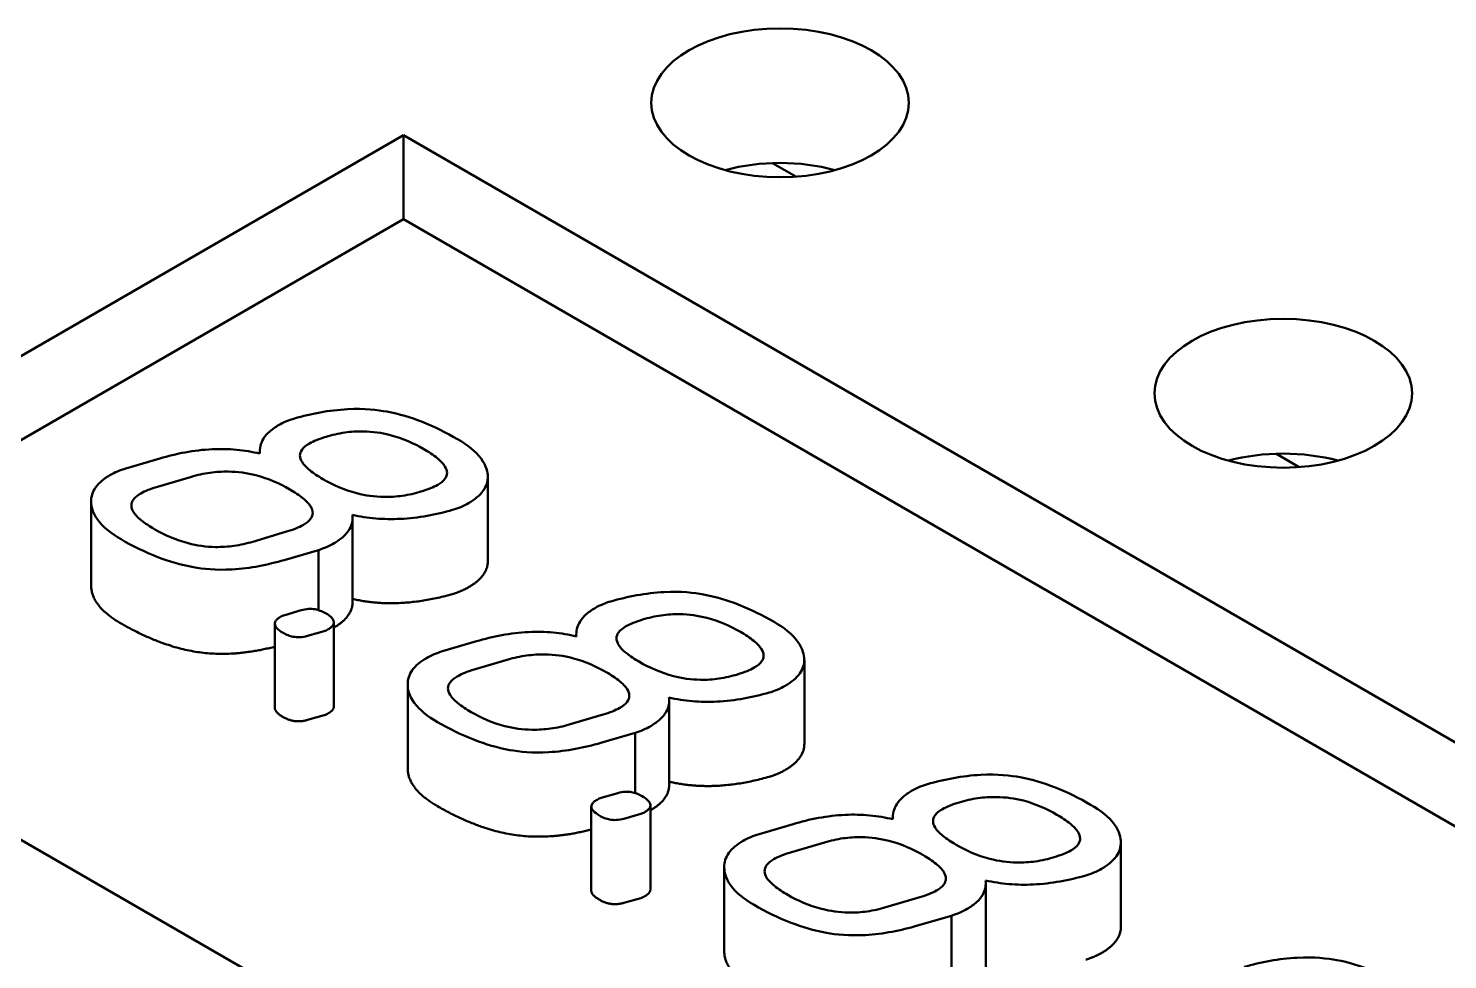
# Model space of a CAD drawing. Header units: millimetres. Extents: x 2121 to 4904, y 892 to 1933.
# Drawn here: x 3242.51 to 3254.91, y 1802.36 to 1810.49 of the extents above; entities that cross this region are included whole.
import ezdxf

# ---------------------------------------------------------------- set-up
doc = ezdxf.new("R2010")
doc.units = ezdxf.units.MM
doc.header["$LTSCALE"] = 1.8
doc.layers.add('외형선(ISO)', color=7, linetype='Continuous', lineweight=50)

msp = doc.modelspace()

# ---------------------------------------------------------------- linework, layer by layer
at = {"layer": '외형선(ISO)'}
for p, q in [((3238.787, 1805.517), (3245.788, 1809.559)), ((3245.788, 1809.559), (3261.698, 1800.373)), ((3245.788, 1809.559), (3245.788, 1808.824)), ((3249.012, 1809.314), (3249.215, 1809.197)), ((3239.424, 1805.15), (3245.788, 1808.824)), ((3245.788, 1808.824), (3261.061, 1800.006)), ((3244.532, 1806.777), (3244.532, 1806.794)), ((3253.407, 1806.777), (3253.61, 1806.659)), ((3243.659, 1806.735), (3243.362, 1806.647)), ((3243.639, 1806.488), (3243.935, 1806.575)), ((3246.524, 1805.839), (3246.524, 1806.573)), ((3243.059, 1805.625), (3243.059, 1806.359)), ((3245.343, 1805.481), (3245.343, 1806.216)), ((3244.766, 1806.096), (3244.47, 1806.008)), ((3244.746, 1805.848), (3245.044, 1805.935)), ((3245.044, 1805.41), (3245.044, 1805.935)), ((3254.697, 1796.332), (3238.787, 1805.517)), ((3244.894, 1805.409), (3244.75, 1805.366)), ((3244.663, 1804.557), (3244.663, 1805.292)), ((3245.179, 1804.568), (3245.179, 1805.303)), ((3244.948, 1805.185), (3245.095, 1805.227)), ((3247.297, 1805.18), (3247.297, 1805.198)), ((3246.424, 1805.138), (3246.128, 1805.051)), ((3246.404, 1804.891), (3246.701, 1804.979)), ((3249.289, 1804.242), (3249.289, 1804.977)), ((3245.824, 1804.028), (3245.824, 1804.763)), ((3248.108, 1803.885), (3248.108, 1804.62)), ((3245.095, 1804.492), (3244.948, 1804.451)), ((3247.531, 1804.499), (3247.235, 1804.411)), ((3247.511, 1804.252), (3247.81, 1804.339)), ((3247.81, 1803.814), (3247.81, 1804.339)), ((3247.659, 1803.813), (3247.515, 1803.77)), ((3247.428, 1802.96), (3247.428, 1803.695)), ((3247.944, 1802.972), (3247.944, 1803.707)), ((3247.713, 1803.589), (3247.86, 1803.631)), ((3249.19, 1803.542), (3248.893, 1803.454)), ((3250.062, 1803.584), (3250.062, 1803.601)), ((3249.169, 1803.295), (3249.466, 1803.382)), ((3252.054, 1802.646), (3252.054, 1803.38)), ((3248.589, 1802.432), (3248.589, 1803.166)), ((3250.873, 1802.288), (3250.873, 1803.023)), ((3247.86, 1802.896), (3247.713, 1802.854)), ((3250.297, 1802.903), (3250, 1802.815)), ((3250.276, 1802.655), (3250.575, 1802.742)), ((3250.575, 1802.217), (3250.575, 1802.742))]:
    msp.add_line(p, q, dxfattribs=at)
for centre in [(3249.077, 1809.841), (3253.472, 1807.304)]:
    msp.add_ellipse(centre, major_axis=(-1.125, 0), ratio=0.57735, dxfattribs=at)
for centre in [(3249.077, 1808.666), (3253.472, 1806.128)]:
    msp.add_ellipse(centre, major_axis=(-1.125, 0), ratio=0.57735, start_param=4.2732, end_param=5.151578, dxfattribs=at)
for points, degree, knots in [([(3246.259, 1806.904), (3246.163, 1806.96), (3246.057, 1807.013), (3245.852, 1807.093), (3245.75, 1807.124), (3245.562, 1807.159), (3245.448, 1807.173), (3245.137, 1807.157), (3244.98, 1807.125), (3244.835, 1807.084)], 3, [-0.2492526, -0.2492526, -0.2492526, -0.2492526, -0.1695753, -0.1695753, -0.1037794, -0.1037794, -0.0540017, -0.0540017, 0, 0, 0, 0]), ([(3244.696, 1807.025), (3244.667, 1807.008), (3244.641, 1806.99), (3244.597, 1806.951), (3244.579, 1806.931), (3244.539, 1806.867), (3244.529, 1806.822), (3244.533, 1806.777)], 3, [-0.05306697, -0.05306697, -0.05306697, -0.05306697, -0.03943906, -0.03943906, -0.02626191, -0.02626191, 0, 0, 0, 0]), ([(3244.835, 1807.084), (3244.81, 1807.077), (3244.787, 1807.069), (3244.74, 1807.049), (3244.717, 1807.037), (3244.696, 1807.025)], 3, [-0.01923036, -0.01923036, -0.01923036, -0.01923036, -0.01013747, -0.01013747, 0, 0, 0, 0]), ([(3244.965, 1806.866), (3244.984, 1806.876), (3245.005, 1806.886), (3245.054, 1806.906), (3245.083, 1806.916), (3245.111, 1806.924)], 3, [-0.01971232, -0.01971232, -0.01971232, -0.01971232, -0.0107891, -0.0107891, 0, 0, 0, 0]), ([(3245.111, 1806.924), (3245.163, 1806.94), (3245.218, 1806.953), (3245.327, 1806.969), (3245.381, 1806.972), (3245.518, 1806.97), (3245.596, 1806.959), (3245.781, 1806.911), (3245.879, 1806.866), (3245.964, 1806.817)], 3, [-0.1051104, -0.1051104, -0.1051104, -0.1051104, -0.0856042, -0.0856042, -0.0673949, -0.0673949, -0.040092, -0.040092, 0, 0, 0, 0]), ([(3246.356, 1806.345), (3246.41, 1806.377), (3246.455, 1806.413), (3246.512, 1806.493), (3246.524, 1806.534), (3246.523, 1806.613), (3246.513, 1806.669), (3246.418, 1806.798), (3246.345, 1806.854), (3246.259, 1806.904)], 3, [-0.1759804, -0.1759804, -0.1759804, -0.1759804, -0.1269658, -0.1269658, -0.0809876, -0.0809876, -0.0404742, -0.0404742, 0, 0, 0, 0]), ([(3244.533, 1806.777), (3244.467, 1806.793), (3244.399, 1806.804), (3244.258, 1806.818), (3244.187, 1806.819), (3243.956, 1806.808), (3243.802, 1806.777), (3243.659, 1806.735)], 3, [-0.100957, -0.100957, -0.100957, -0.100957, -0.0772493, -0.0772493, -0.0533747, -0.0533747, 0, 0, 0, 0]), ([(3245.083, 1806.555), (3245.042, 1806.579), (3245.002, 1806.605), (3244.941, 1806.655), (3244.917, 1806.679), (3244.89, 1806.723), (3244.883, 1806.742), (3244.883, 1806.779), (3244.889, 1806.796), (3244.916, 1806.833), (3244.938, 1806.85), (3244.965, 1806.866)], 3, [-0.06908407, -0.06908407, -0.06908407, -0.06908407, -0.0495896, -0.0495896, -0.03407812, -0.03407812, -0.02283564, -0.02283564, -0.01249575, -0.01249575, 0, 0, 0, 0]), ([(3245.964, 1806.817), (3246.006, 1806.793), (3246.048, 1806.766), (3246.109, 1806.716), (3246.134, 1806.691), (3246.161, 1806.647), (3246.168, 1806.628), (3246.168, 1806.591), (3246.162, 1806.573), (3246.135, 1806.537), (3246.113, 1806.52), (3246.087, 1806.505)], 3, [-0.06957685, -0.06957685, -0.06957685, -0.06957685, -0.04972908, -0.04972908, -0.03398166, -0.03398166, -0.02271437, -0.02271437, -0.01241075, -0.01241075, 0, 0, 0, 0]), ([(3243.362, 1806.647), (3243.337, 1806.64), (3243.313, 1806.631), (3243.267, 1806.612), (3243.244, 1806.6), (3243.223, 1806.588)], 3, [-0.01927353, -0.01927353, -0.01927353, -0.01927353, -0.00987909, -0.00987909, 0, 0, 0, 0]), ([(3243.223, 1806.588), (3243.17, 1806.558), (3243.128, 1806.523), (3243.071, 1806.443), (3243.058, 1806.401), (3243.059, 1806.319), (3243.069, 1806.263), (3243.163, 1806.134), (3243.235, 1806.078), (3243.32, 1806.029)], 3, [-0.1709096, -0.1709096, -0.1709096, -0.1709096, -0.125717, -0.125717, -0.0805637, -0.0805637, -0.0399393, -0.0399393, 0, 0, 0, 0]), ([(3243.935, 1806.575), (3243.987, 1806.59), (3244.041, 1806.603), (3244.15, 1806.618), (3244.204, 1806.621), (3244.341, 1806.619), (3244.421, 1806.608), (3244.609, 1806.56), (3244.708, 1806.515), (3244.794, 1806.465)], 3, [-0.1057103, -0.1057103, -0.1057103, -0.1057103, -0.0864105, -0.0864105, -0.0683639, -0.0683639, -0.0405221, -0.0405221, 0, 0, 0, 0]), ([(3245.94, 1806.446), (3245.888, 1806.43), (3245.834, 1806.417), (3245.724, 1806.402), (3245.671, 1806.398), (3245.534, 1806.4), (3245.455, 1806.412), (3245.269, 1806.46), (3245.169, 1806.505), (3245.083, 1806.555)], 3, [-0.105604, -0.105604, -0.105604, -0.105604, -0.0861489, -0.0861489, -0.0679576, -0.0679576, -0.0405215, -0.0405215, 0, 0, 0, 0]), ([(3243.615, 1806.116), (3243.573, 1806.14), (3243.531, 1806.167), (3243.47, 1806.217), (3243.445, 1806.242), (3243.418, 1806.286), (3243.411, 1806.305), (3243.411, 1806.343), (3243.417, 1806.36), (3243.444, 1806.396), (3243.466, 1806.413), (3243.492, 1806.429)], 3, [-0.06957685, -0.06957685, -0.06957685, -0.06957685, -0.04972908, -0.04972908, -0.03398166, -0.03398166, -0.02271437, -0.02271437, -0.01241075, -0.01241075, 0, 0, 0, 0]), ([(3243.492, 1806.429), (3243.512, 1806.44), (3243.534, 1806.451), (3243.583, 1806.47), (3243.611, 1806.479), (3243.639, 1806.488)], 3, [-0.01989755, -0.01989755, -0.01989755, -0.01989755, -0.01044879, -0.01044879, 0, 0, 0, 0]), ([(3244.794, 1806.465), (3244.835, 1806.441), (3244.876, 1806.415), (3244.936, 1806.365), (3244.961, 1806.341), (3244.988, 1806.298), (3244.995, 1806.278), (3244.994, 1806.241), (3244.988, 1806.224), (3244.962, 1806.187), (3244.939, 1806.17), (3244.913, 1806.155)], 3, [-0.06908407, -0.06908407, -0.06908407, -0.06908407, -0.0495896, -0.0495896, -0.03407812, -0.03407812, -0.02283564, -0.02283564, -0.01249575, -0.01249575, 0, 0, 0, 0]), ([(3246.087, 1806.505), (3246.068, 1806.494), (3246.046, 1806.484), (3245.998, 1806.464), (3245.969, 1806.455), (3245.94, 1806.446)], 3, [-0.01971232, -0.01971232, -0.01971232, -0.01971232, -0.0107891, -0.0107891, 0, 0, 0, 0]), ([(3245.341, 1806.243), (3245.407, 1806.228), (3245.475, 1806.217), (3245.616, 1806.205), (3245.688, 1806.204), (3245.919, 1806.215), (3246.073, 1806.245), (3246.217, 1806.286)], 3, [-0.1009025, -0.1009025, -0.1009025, -0.1009025, -0.0772262, -0.0772262, -0.0533057, -0.0533057, 0, 0, 0, 0]), ([(3246.217, 1806.286), (3246.242, 1806.293), (3246.265, 1806.302), (3246.312, 1806.321), (3246.334, 1806.333), (3246.356, 1806.345)], 3, [-0.01925722, -0.01925722, -0.01925722, -0.01925722, -0.01001082, -0.01001082, 0, 0, 0, 0]), ([(3244.913, 1806.155), (3244.893, 1806.143), (3244.871, 1806.133), (3244.822, 1806.113), (3244.794, 1806.104), (3244.766, 1806.096)], 3, [-0.01989755, -0.01989755, -0.01989755, -0.01989755, -0.01044879, -0.01044879, 0, 0, 0, 0]), ([(3245.182, 1805.995), (3245.212, 1806.013), (3245.24, 1806.032), (3245.285, 1806.074), (3245.303, 1806.095), (3245.34, 1806.159), (3245.347, 1806.201), (3245.341, 1806.243)], 3, [-0.05306065, -0.05306065, -0.05306065, -0.05306065, -0.03856375, -0.03856375, -0.02470731, -0.02470731, 0, 0, 0, 0]), ([(3243.32, 1806.029), (3243.418, 1805.972), (3243.527, 1805.918), (3243.738, 1805.836), (3243.842, 1805.805), (3244.036, 1805.77), (3244.148, 1805.758), (3244.45, 1805.775), (3244.604, 1805.807), (3244.746, 1805.848)], 3, [-0.2396282, -0.2396282, -0.2396282, -0.2396282, -0.1637242, -0.1637242, -0.1009864, -0.1009864, -0.0530192, -0.0530192, 0, 0, 0, 0]), ([(3244.47, 1806.008), (3244.418, 1805.993), (3244.363, 1805.98), (3244.254, 1805.965), (3244.201, 1805.961), (3244.063, 1805.963), (3243.984, 1805.975), (3243.798, 1806.023), (3243.7, 1806.067), (3243.615, 1806.116)], 3, [-0.1052151, -0.1052151, -0.1052151, -0.1052151, -0.0858617, -0.0858617, -0.0677944, -0.0677944, -0.0400855, -0.0400855, 0, 0, 0, 0]), ([(3245.044, 1805.935), (3245.069, 1805.943), (3245.093, 1805.951), (3245.139, 1805.972), (3245.161, 1805.983), (3245.182, 1805.995)], 3, [-0.01920575, -0.01920575, -0.01920575, -0.01920575, -0.00986769, -0.00986769, 0, 0, 0, 0]), ([(3243.32, 1805.294), (3243.088, 1805.428), (3243.059, 1805.606), (3243.059, 1805.625)], 2, [0, 0, 0, 1, 1.121739, 1.121739, 1.121739]), ([(3249.024, 1805.308), (3248.928, 1805.363), (3248.823, 1805.416), (3248.617, 1805.496), (3248.515, 1805.528), (3248.327, 1805.562), (3248.213, 1805.576), (3247.903, 1805.56), (3247.745, 1805.529), (3247.6, 1805.487)], 3, [-0.2492526, -0.2492526, -0.2492526, -0.2492526, -0.1695753, -0.1695753, -0.1037794, -0.1037794, -0.0540017, -0.0540017, 0, 0, 0, 0]), ([(3245.106, 1805.384), (3245.092, 1805.392), (3245.077, 1805.399), (3245.046, 1805.41), (3245.031, 1805.415), (3244.996, 1805.421), (3244.978, 1805.422), (3244.936, 1805.42), (3244.914, 1805.415), (3244.894, 1805.409)], 3, [-0.02611737, -0.02611737, -0.02611737, -0.02611737, -0.01964564, -0.01964564, -0.01398276, -0.01398276, -0.0075646, -0.0075646, 0, 0, 0, 0]), ([(3247.461, 1805.429), (3247.432, 1805.412), (3247.406, 1805.394), (3247.362, 1805.355), (3247.345, 1805.334), (3247.304, 1805.27), (3247.294, 1805.226), (3247.298, 1805.18)], 3, [-0.05306697, -0.05306697, -0.05306697, -0.05306697, -0.03943906, -0.03943906, -0.02626191, -0.02626191, 0, 0, 0, 0]), ([(3247.6, 1805.487), (3247.575, 1805.481), (3247.552, 1805.472), (3247.506, 1805.453), (3247.483, 1805.441), (3247.461, 1805.429)], 3, [-0.01923036, -0.01923036, -0.01923036, -0.01923036, -0.01013747, -0.01013747, 0, 0, 0, 0]), ([(3244.663, 1805.091), (3244.312, 1805.001), (3243.683, 1805.085), (3243.32, 1805.294)], 2, [0.104573, 0.104573, 0.104573, 1, 2, 2, 2]), ([(3244.712, 1805.351), (3244.703, 1805.346), (3244.694, 1805.34), (3244.679, 1805.327), (3244.674, 1805.321), (3244.664, 1805.305), (3244.662, 1805.296), (3244.665, 1805.276), (3244.671, 1805.265), (3244.693, 1805.239), (3244.714, 1805.224), (3244.737, 1805.211)], 3, [-0.03089014, -0.03089014, -0.03089014, -0.03089014, -0.0262839, -0.0262839, -0.02217317, -0.02217317, -0.01685765, -0.01685765, -0.01049185, -0.01049185, 0, 0, 0, 0]), ([(3244.75, 1805.366), (3244.743, 1805.365), (3244.737, 1805.363), (3244.725, 1805.358), (3244.718, 1805.355), (3244.712, 1805.351)], 3, [-0.004992203, -0.004992203, -0.004992203, -0.004992203, -0.002805938, -0.002805938, 0, 0, 0, 0]), ([(3245.13, 1805.243), (3245.14, 1805.249), (3245.149, 1805.255), (3245.163, 1805.268), (3245.169, 1805.274), (3245.178, 1805.29), (3245.18, 1805.299), (3245.177, 1805.319), (3245.172, 1805.329), (3245.149, 1805.356), (3245.128, 1805.371), (3245.106, 1805.384)], 3, [-0.03089014, -0.03089014, -0.03089014, -0.03089014, -0.0262839, -0.0262839, -0.02217317, -0.02217317, -0.01685765, -0.01685765, -0.01049185, -0.01049185, 0, 0, 0, 0]), ([(3247.849, 1804.958), (3247.807, 1804.982), (3247.767, 1805.009), (3247.706, 1805.058), (3247.682, 1805.082), (3247.655, 1805.126), (3247.648, 1805.145), (3247.648, 1805.183), (3247.654, 1805.2), (3247.681, 1805.236), (3247.703, 1805.254), (3247.73, 1805.269)], 3, [-0.06908407, -0.06908407, -0.06908407, -0.06908407, -0.0495896, -0.0495896, -0.03407812, -0.03407812, -0.02283564, -0.02283564, -0.01249575, -0.01249575, 0, 0, 0, 0]), ([(3247.73, 1805.269), (3247.749, 1805.28), (3247.771, 1805.29), (3247.819, 1805.309), (3247.848, 1805.319), (3247.876, 1805.328)], 3, [-0.01971232, -0.01971232, -0.01971232, -0.01971232, -0.0107891, -0.0107891, 0, 0, 0, 0]), ([(3247.876, 1805.328), (3247.928, 1805.344), (3247.983, 1805.356), (3248.093, 1805.372), (3248.147, 1805.376), (3248.283, 1805.374), (3248.362, 1805.362), (3248.546, 1805.315), (3248.645, 1805.27), (3248.73, 1805.221)], 3, [-0.1051104, -0.1051104, -0.1051104, -0.1051104, -0.0856042, -0.0856042, -0.0673949, -0.0673949, -0.040092, -0.040092, 0, 0, 0, 0]), ([(3249.121, 1804.749), (3249.176, 1804.78), (3249.22, 1804.816), (3249.277, 1804.897), (3249.289, 1804.937), (3249.288, 1805.016), (3249.278, 1805.072), (3249.183, 1805.201), (3249.11, 1805.258), (3249.024, 1805.308)], 3, [-0.1759804, -0.1759804, -0.1759804, -0.1759804, -0.1269658, -0.1269658, -0.0809876, -0.0809876, -0.0404742, -0.0404742, 0, 0, 0, 0]), ([(3244.737, 1805.211), (3244.75, 1805.204), (3244.764, 1805.197), (3244.793, 1805.186), (3244.808, 1805.181), (3244.842, 1805.175), (3244.861, 1805.173), (3244.905, 1805.175), (3244.927, 1805.179), (3244.948, 1805.185)], 3, [-0.02605506, -0.02605506, -0.02605506, -0.02605506, -0.01989248, -0.01989248, -0.01444439, -0.01444439, -0.0078256, -0.0078256, 0, 0, 0, 0]), ([(3245.095, 1805.227), (3245.1, 1805.229), (3245.106, 1805.231), (3245.117, 1805.236), (3245.124, 1805.24), (3245.13, 1805.243)], 3, [-0.004892519, -0.004892519, -0.004892519, -0.004892519, -0.002791626, -0.002791626, 0, 0, 0, 0]), ([(3247.298, 1805.18), (3247.232, 1805.196), (3247.165, 1805.208), (3247.024, 1805.221), (3246.952, 1805.222), (3246.721, 1805.211), (3246.567, 1805.18), (3246.424, 1805.138)], 3, [-0.100957, -0.100957, -0.100957, -0.100957, -0.0772493, -0.0772493, -0.0533747, -0.0533747, 0, 0, 0, 0]), ([(3248.73, 1805.221), (3248.772, 1805.197), (3248.813, 1805.17), (3248.874, 1805.119), (3248.899, 1805.095), (3248.926, 1805.051), (3248.933, 1805.032), (3248.933, 1804.994), (3248.927, 1804.977), (3248.9, 1804.941), (3248.878, 1804.923), (3248.852, 1804.908)], 3, [-0.06957685, -0.06957685, -0.06957685, -0.06957685, -0.04972908, -0.04972908, -0.03398166, -0.03398166, -0.02271437, -0.02271437, -0.01241075, -0.01241075, 0, 0, 0, 0]), ([(3246.128, 1805.051), (3246.102, 1805.043), (3246.078, 1805.035), (3246.032, 1805.015), (3246.009, 1805.004), (3245.988, 1804.992)], 3, [-0.01927353, -0.01927353, -0.01927353, -0.01927353, -0.00987909, -0.00987909, 0, 0, 0, 0]), ([(3246.701, 1804.979), (3246.752, 1804.994), (3246.806, 1805.006), (3246.915, 1805.021), (3246.969, 1805.025), (3247.107, 1805.023), (3247.187, 1805.011), (3247.374, 1804.963), (3247.473, 1804.918), (3247.559, 1804.869)], 3, [-0.1057103, -0.1057103, -0.1057103, -0.1057103, -0.0864105, -0.0864105, -0.0683639, -0.0683639, -0.0405221, -0.0405221, 0, 0, 0, 0]), ([(3245.988, 1804.992), (3245.935, 1804.961), (3245.893, 1804.926), (3245.836, 1804.846), (3245.824, 1804.804), (3245.824, 1804.722), (3245.834, 1804.666), (3245.928, 1804.538), (3246, 1804.482), (3246.085, 1804.433)], 3, [-0.1709096, -0.1709096, -0.1709096, -0.1709096, -0.125717, -0.125717, -0.0805637, -0.0805637, -0.0399393, -0.0399393, 0, 0, 0, 0]), ([(3248.705, 1804.849), (3248.654, 1804.834), (3248.599, 1804.821), (3248.49, 1804.805), (3248.436, 1804.801), (3248.299, 1804.804), (3248.22, 1804.815), (3248.034, 1804.864), (3247.935, 1804.909), (3247.849, 1804.958)], 3, [-0.105604, -0.105604, -0.105604, -0.105604, -0.0861489, -0.0861489, -0.0679576, -0.0679576, -0.0405215, -0.0405215, 0, 0, 0, 0]), ([(3248.852, 1804.908), (3248.833, 1804.897), (3248.811, 1804.887), (3248.763, 1804.868), (3248.734, 1804.858), (3248.705, 1804.849)], 3, [-0.01971232, -0.01971232, -0.01971232, -0.01971232, -0.0107891, -0.0107891, 0, 0, 0, 0]), ([(3246.38, 1804.519), (3246.338, 1804.544), (3246.296, 1804.571), (3246.235, 1804.621), (3246.21, 1804.645), (3246.183, 1804.69), (3246.176, 1804.709), (3246.176, 1804.746), (3246.182, 1804.763), (3246.209, 1804.8), (3246.231, 1804.817), (3246.257, 1804.832)], 3, [-0.06957685, -0.06957685, -0.06957685, -0.06957685, -0.04972908, -0.04972908, -0.03398166, -0.03398166, -0.02271437, -0.02271437, -0.01241075, -0.01241075, 0, 0, 0, 0]), ([(3246.257, 1804.832), (3246.277, 1804.844), (3246.299, 1804.854), (3246.348, 1804.874), (3246.376, 1804.883), (3246.404, 1804.891)], 3, [-0.01989755, -0.01989755, -0.01989755, -0.01989755, -0.01044879, -0.01044879, 0, 0, 0, 0]), ([(3247.559, 1804.869), (3247.601, 1804.845), (3247.641, 1804.818), (3247.702, 1804.769), (3247.726, 1804.745), (3247.753, 1804.701), (3247.76, 1804.682), (3247.76, 1804.644), (3247.754, 1804.627), (3247.727, 1804.591), (3247.705, 1804.573), (3247.678, 1804.558)], 3, [-0.06908407, -0.06908407, -0.06908407, -0.06908407, -0.0495896, -0.0495896, -0.03407812, -0.03407812, -0.02283564, -0.02283564, -0.01249575, -0.01249575, 0, 0, 0, 0]), ([(3248.106, 1804.647), (3248.172, 1804.632), (3248.24, 1804.621), (3248.382, 1804.609), (3248.453, 1804.608), (3248.684, 1804.619), (3248.838, 1804.649), (3248.982, 1804.69)], 3, [-0.1009025, -0.1009025, -0.1009025, -0.1009025, -0.0772262, -0.0772262, -0.0533057, -0.0533057, 0, 0, 0, 0]), ([(3248.982, 1804.69), (3249.007, 1804.697), (3249.03, 1804.705), (3249.077, 1804.725), (3249.1, 1804.736), (3249.121, 1804.749)], 3, [-0.01925722, -0.01925722, -0.01925722, -0.01925722, -0.01001082, -0.01001082, 0, 0, 0, 0]), ([(3247.678, 1804.558), (3247.658, 1804.546), (3247.636, 1804.536), (3247.587, 1804.516), (3247.56, 1804.507), (3247.531, 1804.499)], 3, [-0.01989755, -0.01989755, -0.01989755, -0.01989755, -0.01044879, -0.01044879, 0, 0, 0, 0]), ([(3247.947, 1804.398), (3247.978, 1804.416), (3248.005, 1804.436), (3248.051, 1804.477), (3248.068, 1804.499), (3248.105, 1804.562), (3248.112, 1804.604), (3248.106, 1804.647)], 3, [-0.05306065, -0.05306065, -0.05306065, -0.05306065, -0.03856375, -0.03856375, -0.02470731, -0.02470731, 0, 0, 0, 0]), ([(3246.085, 1804.433), (3246.183, 1804.376), (3246.292, 1804.321), (3246.503, 1804.24), (3246.607, 1804.208), (3246.801, 1804.174), (3246.913, 1804.161), (3247.215, 1804.179), (3247.369, 1804.21), (3247.511, 1804.252)], 3, [-0.2396282, -0.2396282, -0.2396282, -0.2396282, -0.1637242, -0.1637242, -0.1009864, -0.1009864, -0.0530192, -0.0530192, 0, 0, 0, 0]), ([(3247.235, 1804.411), (3247.183, 1804.396), (3247.129, 1804.384), (3247.019, 1804.369), (3246.966, 1804.365), (3246.828, 1804.367), (3246.749, 1804.378), (3246.563, 1804.426), (3246.465, 1804.47), (3246.38, 1804.519)], 3, [-0.1052151, -0.1052151, -0.1052151, -0.1052151, -0.0858617, -0.0858617, -0.0677944, -0.0677944, -0.0400855, -0.0400855, 0, 0, 0, 0]), ([(3247.81, 1804.339), (3247.834, 1804.346), (3247.858, 1804.355), (3247.904, 1804.375), (3247.926, 1804.386), (3247.947, 1804.398)], 3, [-0.01920575, -0.01920575, -0.01920575, -0.01920575, -0.00986769, -0.00986769, 0, 0, 0, 0]), ([(3246.085, 1803.698), (3245.853, 1803.832), (3245.824, 1804.01), (3245.824, 1804.028)], 2, [0, 0, 0, 1, 1.121739, 1.121739, 1.121739]), ([(3251.79, 1803.711), (3251.694, 1803.767), (3251.588, 1803.82), (3251.382, 1803.9), (3251.281, 1803.931), (3251.093, 1803.966), (3250.978, 1803.98), (3250.668, 1803.964), (3250.51, 1803.932), (3250.365, 1803.891)], 3, [-0.2492526, -0.2492526, -0.2492526, -0.2492526, -0.1695753, -0.1695753, -0.1037794, -0.1037794, -0.0540017, -0.0540017, 0, 0, 0, 0]), ([(3247.871, 1803.787), (3247.857, 1803.795), (3247.842, 1803.802), (3247.812, 1803.814), (3247.796, 1803.818), (3247.762, 1803.824), (3247.743, 1803.825), (3247.701, 1803.823), (3247.68, 1803.819), (3247.659, 1803.813)], 3, [-0.02611737, -0.02611737, -0.02611737, -0.02611737, -0.01964564, -0.01964564, -0.01398276, -0.01398276, -0.0075646, -0.0075646, 0, 0, 0, 0]), ([(3247.895, 1803.647), (3247.905, 1803.652), (3247.914, 1803.659), (3247.928, 1803.671), (3247.934, 1803.678), (3247.943, 1803.693), (3247.945, 1803.702), (3247.943, 1803.722), (3247.937, 1803.733), (3247.915, 1803.759), (3247.893, 1803.774), (3247.871, 1803.787)], 3, [-0.03089014, -0.03089014, -0.03089014, -0.03089014, -0.0262839, -0.0262839, -0.02217317, -0.02217317, -0.01685765, -0.01685765, -0.01049185, -0.01049185, 0, 0, 0, 0]), ([(3250.226, 1803.832), (3250.197, 1803.815), (3250.171, 1803.797), (3250.128, 1803.758), (3250.11, 1803.738), (3250.069, 1803.674), (3250.06, 1803.629), (3250.063, 1803.584)], 3, [-0.05306697, -0.05306697, -0.05306697, -0.05306697, -0.03943906, -0.03943906, -0.02626191, -0.02626191, 0, 0, 0, 0]), ([(3250.365, 1803.891), (3250.341, 1803.884), (3250.317, 1803.876), (3250.271, 1803.856), (3250.248, 1803.844), (3250.226, 1803.832)], 3, [-0.01923036, -0.01923036, -0.01923036, -0.01923036, -0.01013747, -0.01013747, 0, 0, 0, 0]), ([(3247.428, 1803.494), (3247.078, 1803.405), (3246.448, 1803.488), (3246.085, 1803.698)], 2, [0.104573, 0.104573, 0.104573, 1, 2, 2, 2]), ([(3247.478, 1803.755), (3247.468, 1803.749), (3247.459, 1803.743), (3247.444, 1803.73), (3247.439, 1803.724), (3247.43, 1803.709), (3247.428, 1803.7), (3247.43, 1803.679), (3247.436, 1803.669), (3247.458, 1803.643), (3247.48, 1803.628), (3247.502, 1803.615)], 3, [-0.03089014, -0.03089014, -0.03089014, -0.03089014, -0.0262839, -0.0262839, -0.02217317, -0.02217317, -0.01685765, -0.01685765, -0.01049185, -0.01049185, 0, 0, 0, 0]), ([(3247.515, 1803.77), (3247.509, 1803.769), (3247.503, 1803.767), (3247.49, 1803.762), (3247.484, 1803.758), (3247.478, 1803.755)], 3, [-0.004992203, -0.004992203, -0.004992203, -0.004992203, -0.002805938, -0.002805938, 0, 0, 0, 0]), ([(3250.614, 1803.362), (3250.573, 1803.386), (3250.532, 1803.412), (3250.472, 1803.462), (3250.447, 1803.486), (3250.42, 1803.53), (3250.413, 1803.549), (3250.414, 1803.586), (3250.42, 1803.603), (3250.446, 1803.64), (3250.469, 1803.657), (3250.495, 1803.673)], 3, [-0.06908407, -0.06908407, -0.06908407, -0.06908407, -0.0495896, -0.0495896, -0.03407812, -0.03407812, -0.02283564, -0.02283564, -0.01249575, -0.01249575, 0, 0, 0, 0]), ([(3250.495, 1803.673), (3250.514, 1803.683), (3250.536, 1803.693), (3250.584, 1803.713), (3250.613, 1803.723), (3250.642, 1803.731)], 3, [-0.01971232, -0.01971232, -0.01971232, -0.01971232, -0.0107891, -0.0107891, 0, 0, 0, 0]), ([(3250.642, 1803.731), (3250.694, 1803.747), (3250.748, 1803.76), (3250.858, 1803.776), (3250.912, 1803.779), (3251.048, 1803.777), (3251.127, 1803.766), (3251.312, 1803.718), (3251.41, 1803.673), (3251.495, 1803.624)], 3, [-0.1051104, -0.1051104, -0.1051104, -0.1051104, -0.0856042, -0.0856042, -0.0673949, -0.0673949, -0.040092, -0.040092, 0, 0, 0, 0]), ([(3251.886, 1803.152), (3251.941, 1803.184), (3251.985, 1803.22), (3252.042, 1803.3), (3252.054, 1803.341), (3252.053, 1803.42), (3252.044, 1803.476), (3251.949, 1803.605), (3251.876, 1803.661), (3251.79, 1803.711)], 3, [-0.1759804, -0.1759804, -0.1759804, -0.1759804, -0.1269658, -0.1269658, -0.0809876, -0.0809876, -0.0404742, -0.0404742, 0, 0, 0, 0]), ([(3247.502, 1803.615), (3247.515, 1803.607), (3247.529, 1803.6), (3247.558, 1803.589), (3247.573, 1803.585), (3247.607, 1803.578), (3247.627, 1803.577), (3247.67, 1803.579), (3247.692, 1803.583), (3247.713, 1803.589)], 3, [-0.02605506, -0.02605506, -0.02605506, -0.02605506, -0.01989248, -0.01989248, -0.01444439, -0.01444439, -0.0078256, -0.0078256, 0, 0, 0, 0]), ([(3247.86, 1803.631), (3247.865, 1803.632), (3247.871, 1803.635), (3247.883, 1803.64), (3247.889, 1803.643), (3247.895, 1803.647)], 3, [-0.004892519, -0.004892519, -0.004892519, -0.004892519, -0.002791626, -0.002791626, 0, 0, 0, 0]), ([(3250.063, 1803.584), (3249.998, 1803.6), (3249.93, 1803.611), (3249.789, 1803.625), (3249.718, 1803.626), (3249.487, 1803.615), (3249.332, 1803.584), (3249.19, 1803.542)], 3, [-0.100957, -0.100957, -0.100957, -0.100957, -0.0772493, -0.0772493, -0.0533747, -0.0533747, 0, 0, 0, 0]), ([(3251.495, 1803.624), (3251.537, 1803.6), (3251.578, 1803.573), (3251.64, 1803.523), (3251.664, 1803.498), (3251.691, 1803.454), (3251.698, 1803.435), (3251.698, 1803.398), (3251.692, 1803.38), (3251.666, 1803.344), (3251.644, 1803.327), (3251.617, 1803.312)], 3, [-0.06957685, -0.06957685, -0.06957685, -0.06957685, -0.04972908, -0.04972908, -0.03398166, -0.03398166, -0.02271437, -0.02271437, -0.01241075, -0.01241075, 0, 0, 0, 0]), ([(3248.893, 1803.454), (3248.868, 1803.447), (3248.844, 1803.438), (3248.797, 1803.419), (3248.775, 1803.407), (3248.754, 1803.395)], 3, [-0.01927353, -0.01927353, -0.01927353, -0.01927353, -0.00987909, -0.00987909, 0, 0, 0, 0]), ([(3249.466, 1803.382), (3249.518, 1803.397), (3249.572, 1803.41), (3249.681, 1803.425), (3249.734, 1803.428), (3249.872, 1803.426), (3249.952, 1803.415), (3250.139, 1803.367), (3250.239, 1803.322), (3250.325, 1803.272)], 3, [-0.1057103, -0.1057103, -0.1057103, -0.1057103, -0.0864105, -0.0864105, -0.0683639, -0.0683639, -0.0405221, -0.0405221, 0, 0, 0, 0]), ([(3248.754, 1803.395), (3248.701, 1803.365), (3248.658, 1803.33), (3248.601, 1803.25), (3248.589, 1803.208), (3248.59, 1803.126), (3248.599, 1803.07), (3248.693, 1802.941), (3248.765, 1802.885), (3248.85, 1802.836)], 3, [-0.1709096, -0.1709096, -0.1709096, -0.1709096, -0.125717, -0.125717, -0.0805637, -0.0805637, -0.0399393, -0.0399393, 0, 0, 0, 0]), ([(3249.023, 1803.236), (3249.043, 1803.247), (3249.065, 1803.258), (3249.114, 1803.277), (3249.141, 1803.286), (3249.169, 1803.295)], 3, [-0.01989755, -0.01989755, -0.01989755, -0.01989755, -0.01044879, -0.01044879, 0, 0, 0, 0]), ([(3251.471, 1803.253), (3251.419, 1803.237), (3251.365, 1803.224), (3251.255, 1803.209), (3251.201, 1803.205), (3251.064, 1803.207), (3250.985, 1803.219), (3250.799, 1803.267), (3250.7, 1803.312), (3250.614, 1803.362)], 3, [-0.105604, -0.105604, -0.105604, -0.105604, -0.0861489, -0.0861489, -0.0679576, -0.0679576, -0.0405215, -0.0405215, 0, 0, 0, 0]), ([(3251.617, 1803.312), (3251.598, 1803.301), (3251.577, 1803.291), (3251.528, 1803.271), (3251.499, 1803.262), (3251.471, 1803.253)], 3, [-0.01971232, -0.01971232, -0.01971232, -0.01971232, -0.0107891, -0.0107891, 0, 0, 0, 0]), ([(3249.145, 1802.923), (3249.103, 1802.947), (3249.062, 1802.974), (3249, 1803.024), (3248.975, 1803.049), (3248.948, 1803.093), (3248.941, 1803.112), (3248.942, 1803.15), (3248.948, 1803.167), (3248.974, 1803.203), (3248.996, 1803.22), (3249.023, 1803.236)], 3, [-0.06957685, -0.06957685, -0.06957685, -0.06957685, -0.04972908, -0.04972908, -0.03398166, -0.03398166, -0.02271437, -0.02271437, -0.01241075, -0.01241075, 0, 0, 0, 0]), ([(3250.325, 1803.272), (3250.366, 1803.248), (3250.406, 1803.222), (3250.467, 1803.172), (3250.491, 1803.148), (3250.518, 1803.105), (3250.525, 1803.085), (3250.525, 1803.048), (3250.519, 1803.031), (3250.492, 1802.994), (3250.47, 1802.977), (3250.443, 1802.962)], 3, [-0.06908407, -0.06908407, -0.06908407, -0.06908407, -0.0495896, -0.0495896, -0.03407812, -0.03407812, -0.02283564, -0.02283564, -0.01249575, -0.01249575, 0, 0, 0, 0]), ([(3250.712, 1802.802), (3250.743, 1802.82), (3250.77, 1802.839), (3250.816, 1802.881), (3250.834, 1802.902), (3250.87, 1802.966), (3250.877, 1803.008), (3250.872, 1803.05)], 3, [-0.05306065, -0.05306065, -0.05306065, -0.05306065, -0.03856375, -0.03856375, -0.02470731, -0.02470731, 0, 0, 0, 0]), ([(3250.872, 1803.05), (3250.938, 1803.035), (3251.006, 1803.024), (3251.147, 1803.012), (3251.218, 1803.011), (3251.449, 1803.022), (3251.604, 1803.052), (3251.747, 1803.093)], 3, [-0.1009025, -0.1009025, -0.1009025, -0.1009025, -0.0772262, -0.0772262, -0.0533057, -0.0533057, 0, 0, 0, 0]), ([(3251.747, 1803.093), (3251.772, 1803.1), (3251.796, 1803.109), (3251.842, 1803.128), (3251.865, 1803.14), (3251.886, 1803.152)], 3, [-0.01925722, -0.01925722, -0.01925722, -0.01925722, -0.01001082, -0.01001082, 0, 0, 0, 0]), ([(3250, 1802.815), (3249.948, 1802.8), (3249.894, 1802.787), (3249.785, 1802.772), (3249.731, 1802.768), (3249.594, 1802.77), (3249.514, 1802.782), (3249.328, 1802.83), (3249.23, 1802.874), (3249.145, 1802.923)], 3, [-0.1052151, -0.1052151, -0.1052151, -0.1052151, -0.0858617, -0.0858617, -0.0677944, -0.0677944, -0.0400855, -0.0400855, 0, 0, 0, 0]), ([(3250.443, 1802.962), (3250.423, 1802.95), (3250.401, 1802.94), (3250.352, 1802.92), (3250.325, 1802.911), (3250.297, 1802.903)], 3, [-0.01989755, -0.01989755, -0.01989755, -0.01989755, -0.01044879, -0.01044879, 0, 0, 0, 0]), ([(3248.85, 1802.836), (3248.948, 1802.779), (3249.057, 1802.725), (3249.268, 1802.643), (3249.372, 1802.612), (3249.566, 1802.577), (3249.679, 1802.565), (3249.98, 1802.582), (3250.134, 1802.614), (3250.276, 1802.655)], 3, [-0.2396282, -0.2396282, -0.2396282, -0.2396282, -0.1637242, -0.1637242, -0.1009864, -0.1009864, -0.0530192, -0.0530192, 0, 0, 0, 0]), ([(3250.575, 1802.742), (3250.6, 1802.75), (3250.623, 1802.758), (3250.669, 1802.779), (3250.691, 1802.79), (3250.712, 1802.802)], 3, [-0.01920575, -0.01920575, -0.01920575, -0.01920575, -0.00986769, -0.00986769, 0, 0, 0, 0]), ([(3248.85, 1802.101), (3248.618, 1802.235), (3248.589, 1802.413), (3248.589, 1802.432)], 2, [0, 0, 0, 1, 1.121739, 1.121739, 1.121739]), ([(3254.555, 1802.115), (3254.459, 1802.17), (3254.353, 1802.223), (3254.147, 1802.303), (3254.046, 1802.335), (3253.858, 1802.369), (3253.744, 1802.383), (3253.433, 1802.367), (3253.276, 1802.336), (3253.131, 1802.294)], 3, [-0.2492526, -0.2492526, -0.2492526, -0.2492526, -0.1695753, -0.1695753, -0.1037794, -0.1037794, -0.0540017, -0.0540017, 0, 0, 0, 0])]:
    msp.add_open_spline(points, degree=degree, knots=knots, dxfattribs=at)
for points in [[(3246.524, 1805.839), (3246.524, 1805.707), (3246.356, 1805.61)], [(3246.217, 1805.551), (3245.741, 1805.416), (3245.343, 1805.508)], [(3246.356, 1805.61), (3246.289, 1805.572), (3246.217, 1805.551)], [(3245.343, 1805.481), (3245.343, 1805.353), (3245.182, 1805.26)], [(3245.182, 1805.26), (3245.18, 1805.259), (3245.179, 1805.259)], [(3244.737, 1804.476), (3244.663, 1804.519), (3244.663, 1804.557)], [(3245.179, 1804.568), (3245.179, 1804.537), (3245.13, 1804.508)], [(3244.948, 1804.451), (3244.837, 1804.419), (3244.737, 1804.476)], [(3245.13, 1804.508), (3245.109, 1804.497), (3245.095, 1804.492)], [(3249.289, 1804.242), (3249.289, 1804.111), (3249.121, 1804.014)], [(3248.982, 1803.955), (3248.506, 1803.819), (3248.108, 1803.912)], [(3249.121, 1804.014), (3249.054, 1803.975), (3248.982, 1803.955)], [(3248.108, 1803.885), (3248.108, 1803.757), (3247.947, 1803.664)], [(3247.947, 1803.664), (3247.946, 1803.663), (3247.944, 1803.662)], [(3247.502, 1802.88), (3247.428, 1802.922), (3247.428, 1802.96)], [(3247.895, 1802.912), (3247.875, 1802.9), (3247.86, 1802.896)], [(3247.944, 1802.972), (3247.944, 1802.94), (3247.895, 1802.912)], [(3247.713, 1802.854), (3247.602, 1802.822), (3247.502, 1802.88)], [(3252.054, 1802.646), (3252.054, 1802.514), (3251.886, 1802.417)], [(3251.886, 1802.417), (3251.819, 1802.379), (3251.747, 1802.358)]]:
    msp.add_open_spline(points, degree=2, dxfattribs=at)

doc.saveas('drawing.dxf')
